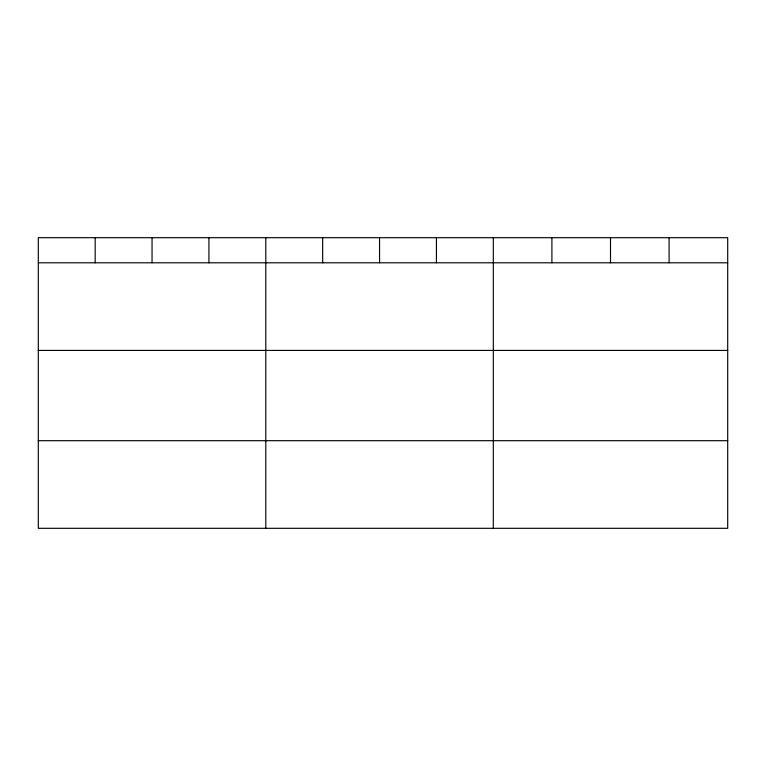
<?xml version="1.0" encoding="UTF-8"?>
<svg xmlns="http://www.w3.org/2000/svg" width="766" height="766" viewBox="0 0 766 766"><rect width="100%" height="100%" fill="white"/><g stroke="black" fill="none" stroke-linecap="round" stroke-linejoin="round"><path stroke-width="1.15" d="M727.7 350.416L727.7 237.69L38.3 237.69L38.3 528.31L727.7 528.31L727.7 350.416L38.3 350.416M38.3 262.795L727.7 262.795M38.3 440.689L727.7 440.689M669.101 237.69L669.101 262.795M610.502 237.69L610.502 262.795M551.903 237.69L551.903 262.795M493.304 237.69L493.304 528.31M436.429 237.69L436.429 262.795M379.553 237.69L379.553 262.795M322.678 237.69L322.678 262.795M265.802 237.69L265.802 528.31M208.927 237.69L208.927 262.795M152.051 237.69L152.051 262.795M95.176 237.69L95.176 262.795"/></g></svg>
